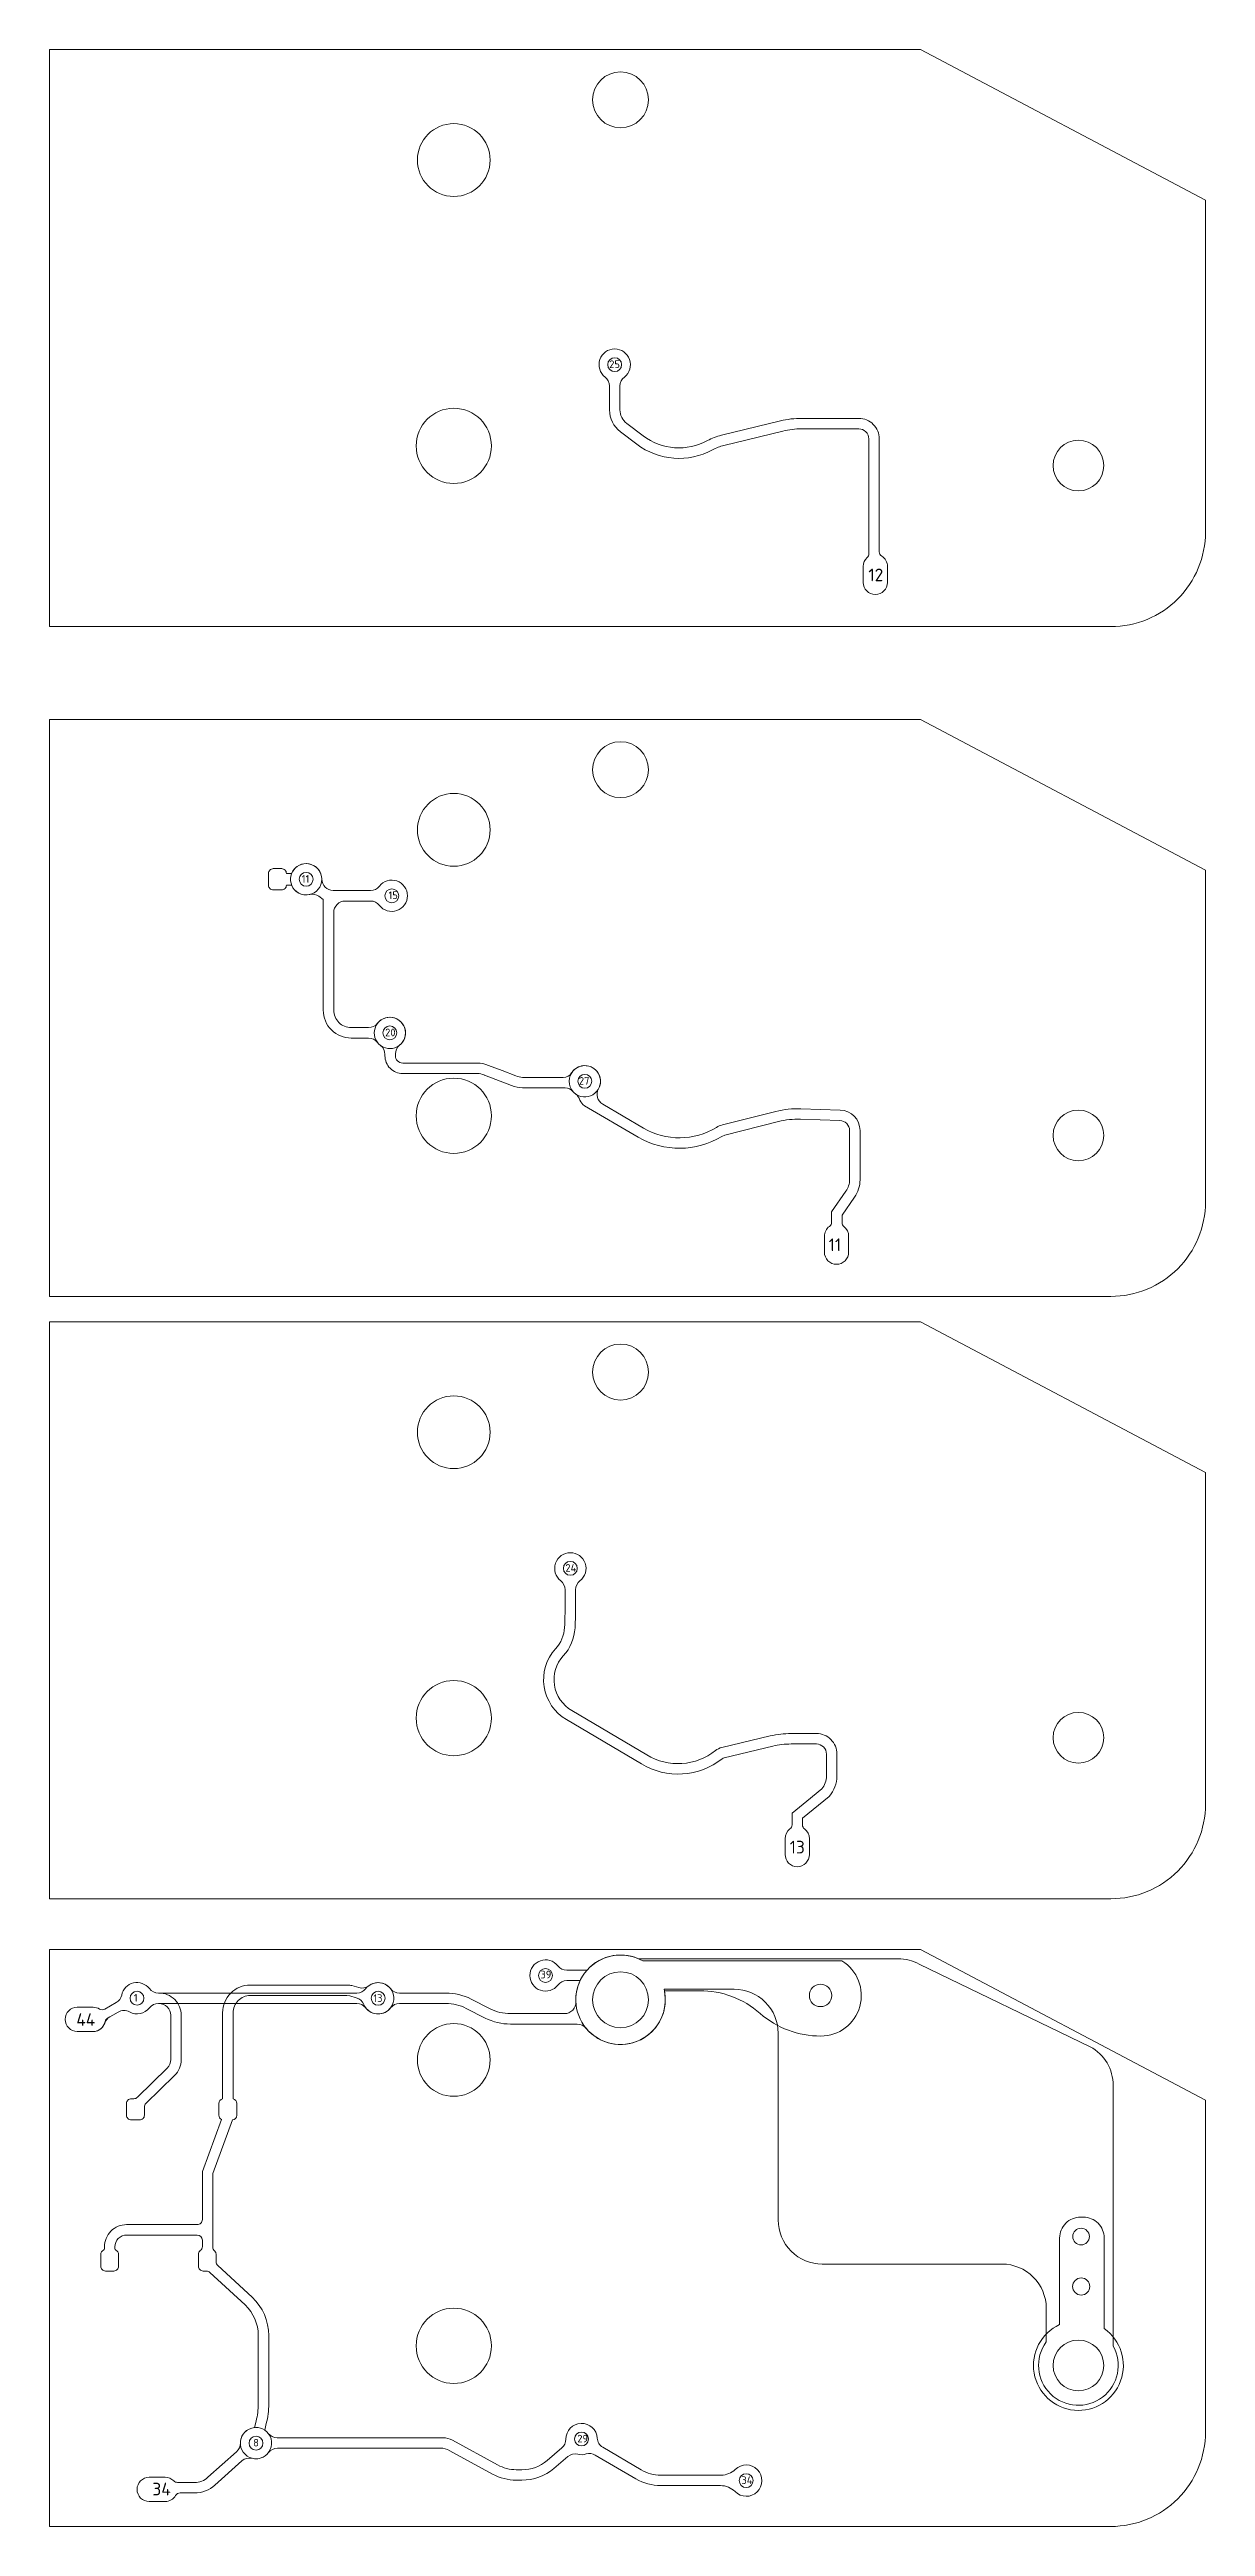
# Model space of a CAD drawing. Header units: millimetres. Extents: x 613 to 713, y -53 to 166.
# Drawn here: x 667.7 to 713.3, y -53 to 44.8 of the extents above; entities that cross this region are included whole.
import ezdxf

# ---------------------------------------------------------------- set-up
doc = ezdxf.new("R2010")
doc.units = ezdxf.units.MM
for name, color, linetype, lineweight in [('DXF_1_BOARD', 6, 'Continuous', 0), ('DXF_2_RUTE_TOP', 1, 'Continuous', 0), ('DXF_3_RUTE BOTTOM', 5, 'Continuous', 0), ('DXF_4_PIN_NR', 7, 'Continuous', 0), ('DXF_HOLE', 6, 'Continuous', 0)]:
    doc.layers.add(name, color=color, linetype=linetype, lineweight=lineweight)
doc.styles.add('Default', font='')
doc.styles.get('Default').set_extended_font_data('ISOCPEUR')

msp = doc.modelspace()

# ---------------------------------------------------------------- linework, layer by layer
at = {"layer": 'DXF_1_BOARD'}
for points in [[(709.586, 22.004, 0.414214), (713.318, 25.736), (713.318, 38.828), (702.072, 44.773), (667.704, 44.773), (667.704, 22.004)], [(709.586, -4.427, 0.414214), (713.318, -0.695), (713.318, 12.397), (702.072, 18.341), (667.704, 18.341), (667.704, -4.427)], [(709.586, -28.195, 0.414214), (713.318, -24.463), (713.318, -11.371), (702.072, -5.427), (667.704, -5.427), (667.704, -28.195)], [(709.586, -52.963, 0.414214), (713.318, -49.232), (713.318, -36.14), (702.072, -30.195), (667.704, -30.195), (667.704, -52.963)]]:
    msp.add_lwpolyline(points, format="xyb", close=True, dxfattribs=at)
at = {"layer": 'DXF_2_RUTE_TOP'}
for points in [[(677.257, 11.798), (677.05, 11.798, -0.414214), (676.865, 11.612), (676.532, 11.612, -0.414214), (676.347, 11.798), (676.347, 12.266, -0.414214), (676.532, 12.451), (676.865, 12.451, -0.414214), (677.05, 12.266), (677.257, 12.266, -5.090572)], [(688.052, 3.804), (686.372, 3.804, -0.102586), (685.938, 3.894), (684.867, 4.307, -0.004711), (684.865, 4.307, -0.000943), (684.864, 4.308, -0.00132), (684.861, 4.309, -0.000565), (684.858, 4.31, 0.103673), (684.586, 4.367), (681.641, 4.367, -0.414214), (680.94, 5.069), (680.94, 5.117, 0.235246), (680.761, 5.477, -2.909725), (681.52, 5.488, 0.227112), (681.352, 5.138), (681.352, 5.069, 0.414215), (681.641, 4.78), (684.586, 4.78, -0.102586), (685.02, 4.69), (685.56, 4.482), (686.1, 4.274, 0.103673), (686.372, 4.216), (687.978, 4.216, 0.254822), (688.306, 4.396, -3.042579), (688.352, 3.664, 0.221877)], [(690.939, -30.561, 4.255427), (691.952, -31.764), (694.717, -31.764, -0.414214), (696.458, -33.505), (696.458, -40.87, 0.414214), (698.199, -42.611), (705.292, -42.611, -0.414214), (707.034, -44.352), (707.034, -45.684, 1.826799), (709.678, -45.844), (709.678, -35.567, 0.275567), (708.765, -34.035), (702.02, -30.77, 0.124442), (701.192, -30.561)], [(671.169, -36.028), (672.348, -34.875, 0.201693), (672.487, -34.542), (672.487, -32.792, 0.414214), (672.022, -32.327), (671.998, -32.327, 0.2312), (671.643, -32.5, -0.369229), (670.856, -32.661, 0.261502), (670.416, -32.664), (670.086, -32.851, 0.186858), (669.881, -33.103, -0.324753), (669.425, -33.434), (668.798, -33.434, -1), (668.798, -32.475), (669.425, -32.475, -0.139135), (669.677, -32.547, 0.273943), (669.88, -32.55), (670.333, -32.293, 0.215304), (670.551, -31.994, -0.638728), (671.643, -31.741, 0.2312), (671.998, -31.914), (672.022, -31.914, -0.414214), (672.9, -32.792), (672.9, -34.542, -0.201693), (672.636, -35.17), (671.507, -36.276, 0.201693), (671.447, -36.418), (671.447, -36.739, -0.414214), (671.261, -36.924), (670.929, -36.924, -0.414214), (670.743, -36.739), (670.743, -36.271, -0.414214), (670.929, -36.085), (671.029, -36.085, 0.196134)], [(669.834, -42.061, 0.295932), (669.723, -42.231), (669.723, -42.698, 0.414214), (669.909, -42.884), (670.241, -42.884, 0.414214), (670.427, -42.698), (670.427, -42.231, 0.295932), (670.317, -42.061, -0.295932), (670.282, -42.006), (670.282, -41.931, -0.414214), (670.747, -41.466), (673.535, -41.466, -0.414136), (673.735, -41.666), (673.735, -41.919, -0.238883), (673.654, -42.08, 0.238486), (673.577, -42.231), (673.577, -42.698, 0.414214), (673.763, -42.884), (673.896, -42.884, -0.189181), (674.032, -42.938), (675.419, -44.224, -0.208038), (675.941, -45.425), (675.941, -48.129, -0.062006), (675.857, -48.806), (675.793, -49.06, 5.814781), (676.193, -49.161), (676.257, -48.907, 0.062006), (676.354, -48.129), (676.354, -45.425, 0.20803), (675.701, -43.922), (674.345, -42.665, -0.20868), (674.281, -42.518), (674.281, -42.231), (674.264, -42.153), (674.217, -42.089, -0.21654), (674.148, -41.939), (674.148, -39.034), (674.923, -36.924, 0.39057), (675.093, -36.739), (675.093, -36.271, 0.351375), (674.948, -36.09), (674.948, -32.692, -0.414214), (675.626, -32.013), (679.43, -32.013), (679.552, -32.03), (679.809, -32.102, -0.228422), (680.102, -32.361, 2.909962), (680.3, -31.628, -0.233958), (679.907, -31.701), (679.626, -31.622, 0.068769), (679.47, -31.6), (675.626, -31.6, 0.414214), (674.535, -32.692), (674.535, -36.09, 0.351375), (674.389, -36.271), (674.389, -36.739, 0.2806), (674.49, -36.904), (673.735, -38.961), (673.735, -40.853, -0.414214), (673.535, -41.053), (670.747, -41.053, 0.414214), (669.869, -41.931), (669.869, -42.006, -0.295932)]]:
    msp.add_lwpolyline(points, format="xyb", close=True, dxfattribs=at)
at = {"layer": 'DXF_3_RUTE BOTTOM'}
for points in [[(700.541, 24.785, -0.261645), (700.771, 24.376), (700.771, 23.749, -1), (699.813, 23.749), (699.813, 24.376, -0.210038), (699.968, 24.729, 0.210038), (700.032, 24.876), (700.032, 29.411, 0.414214), (699.636, 29.807), (697.387, 29.807, 0.059723), (696.641, 29.718), (694.316, 29.152, 0.065281), (693.866, 28.978, -0.295158), (690.876, 29.202), (690.228, 29.693, -0.234703), (689.8, 30.556), (689.8, 31.497, 0.2312), (689.626, 31.851, -2.910165), (690.386, 31.851, 0.2312), (690.213, 31.497), (690.213, 30.556, 0.234703), (690.478, 30.022), (691.125, 29.531, 0.295158), (693.668, 29.341, -0.065281), (694.218, 29.553), (696.543, 30.119, -0.059723), (697.387, 30.22), (699.636, 30.22, -0.414214), (700.445, 29.411), (700.445, 24.956, 0.261645)], [(680.366, 11.175), (679.369, 11.175, 0.414214), (678.919, 10.725), (678.919, 6.865, 0.414214), (679.605, 6.179), (680.292, 6.179, 0.230445), (680.647, 6.351, -2.91015), (680.644, 5.591, 0.231953), (680.289, 5.766), (679.605, 5.766, -0.414214), (678.506, 6.865), (678.506, 11.24), (678.336, 11.36, 0.215585), (677.972, 11.431, -2.829652), (678.447, 12.045), (678.447, 12.035, 0.412638), (678.897, 11.588), (680.366, 11.588, 0.2312), (680.721, 11.761, -2.910165), (680.721, 11.001, 0.2312)], [(699.054, -1.677, -0.231049), (699.238, -2.055), (699.238, -2.682, -1), (698.28, -2.682), (698.28, -2.055, -0.242157), (698.48, -1.665, 0.242157), (698.564, -1.503), (698.564, -1.088), (699.132, -0.275, 0.153672), (699.274, 0.174), (699.274, 2.118, 0.404624), (698.89, 2.514), (697.341, 2.565, 0.070132), (696.465, 2.471), (694.354, 1.938), (694.233, 1.888, -0.27531), (690.936, 1.857), (688.813, 3.096, -0.1901), (688.635, 3.321, 0.166234), (688.466, 3.558, -2.231723), (689.366, 3.761, 0.407866), (689.533, 3.154), (691.144, 2.214, 0.27531), (694.019, 2.24, -0.074971), (694.253, 2.339), (696.364, 2.871, -0.070132), (697.354, 2.978), (698.904, 2.927, -0.404624), (699.687, 2.118), (699.687, 0.174, -0.153672), (699.471, -0.512), (698.977, -1.218), (698.977, -1.52, 0.231049)], [(697.496, -25.439, -0.23664), (697.688, -25.824), (697.688, -26.45, -1), (696.73, -26.45), (696.73, -25.824, -0.23664), (696.922, -25.439, 0.23664), (697.003, -25.279), (697.003, -24.824), (697.589, -24.342), (698.176, -23.86, 0.177536), (698.362, -23.353), (698.362, -22.484, 0.414214), (697.966, -22.088), (696.972, -22.088, 0.058423), (696.242, -22.173), (694.329, -22.628, 0.110313), (694.243, -22.67, -0.153245), (692.686, -23.272, -0.15343), (691.064, -22.875), (688.104, -21.127, -0.223465), (687.221, -19.829, -0.229437), (687.674, -18.33, 0.175595), (688.027, -17.487, 0.012253), (688.049, -16.604), (688.049, -16.001, 0.2312), (687.875, -15.646, -2.910165), (688.635, -15.646, 0.2312), (688.462, -16.001), (688.462, -16.604, -0.012253), (688.44, -17.508, -0.175595), (687.978, -18.61, 0.229437), (687.629, -19.764, 0.223465), (688.314, -20.771), (691.276, -22.521, 0.153228), (692.658, -22.859, 0.153446), (693.985, -22.347, -0.110313), (694.233, -22.226), (696.146, -21.771, -0.058423), (696.972, -21.675), (697.966, -21.675, -0.414214), (698.775, -22.484), (698.775, -23.353, -0.18268), (698.476, -24.145), (698.465, -24.158), (697.416, -25.019), (697.416, -25.279, 0.23664)], [(669.896, -33.041, -0.361974), (669.425, -33.434), (668.798, -33.434, -1), (668.798, -32.475), (669.425, -32.475, -0.139135), (669.677, -32.547, 0.273943), (669.88, -32.55), (670.333, -32.293, 0.215304), (670.551, -31.994, -0.638728), (671.643, -31.741, 0.2312), (671.998, -31.914), (679.83, -31.914, 0.230846), (680.184, -31.741, -0.48768), (681.158, -31.741, 0.230846), (681.513, -31.914), (683.344, -31.914, -0.118321), (684.338, -32.153), (685.086, -32.534, 0.118321), (685.892, -32.727), (688.024, -32.727, 0.427099), (688.474, -32.257, -0.122333), (688.643, -31.423), (688.118, -31.427, 0.230304), (687.766, -31.601, -2.910144), (687.763, -30.842, 0.232094), (688.12, -31.014), (688.917, -31.009, -0.354449), (691.11, -30.646), (698.973, -30.646, -0.75695), (698.136, -33.614, -0.18114), (695.744, -32.718, 0.18114), (693.352, -31.822), (691.965, -31.822, -0.782365), (688.876, -33.303, 0.223815), (688.529, -33.14), (685.892, -33.14, -0.118321), (684.898, -32.901), (684.15, -32.521, 0.118321), (683.344, -32.327), (681.515, -32.327, 0.231554), (681.159, -32.501, -0.489345), (680.183, -32.501, 0.231554), (679.828, -32.327), (671.998, -32.327, 0.2312), (671.643, -32.5, -0.369229), (670.856, -32.661, 0.261502), (670.416, -32.664), (669.994, -32.903, 0.221543)], [(707.564, -44.999), (707.564, -41.582, -0.414214), (708.39, -40.757), (708.498, -40.757, -0.414214), (709.323, -41.582), (709.323, -45.158, -3.750711)], [(694.183, -51.35), (691.823, -51.35, -0.133299), (690.839, -51.083), (689.24, -50.146, 0.210149), (688.88, -50.104, -0.134743), (688.553, -50.114, 0.239659), (688.156, -50.208), (687.606, -50.675, -0.17774), (686.346, -51.137), (686.123, -51.137, -0.126261), (685.186, -50.897), (683.504, -49.973, 0.126261), (683.119, -49.874), (676.699, -49.874, 0.233496), (676.342, -50.051, -0.297765), (675.704, -50.275, 0.247323), (675.297, -50.377), (674.232, -51.33, -0.18449), (673.423, -51.638), (672.854, -51.638, 0.26913), (672.68, -51.739, -0.26913), (672.264, -51.981), (671.637, -51.981, -1), (671.637, -51.022), (672.264, -51.022, -0.201384), (672.606, -51.166, 0.201384), (672.749, -51.226), (673.423, -51.226, 0.18449), (673.956, -51.022), (675.083, -50.014, 0.214392), (675.233, -49.677, -0.71187), (676.335, -49.291, 0.228891), (676.687, -49.461), (683.225, -49.461, -0.126261), (683.61, -49.56), (685.385, -50.535, 0.126261), (686.123, -50.725), (686.346, -50.725, 0.17774), (687.338, -50.36), (687.922, -49.866, 0.222557), (688.08, -49.519, -0.976487), (689.315, -49.478, 0.251185), (689.537, -49.841), (691.048, -50.727, 0.133299), (691.823, -50.937), (694.207, -50.937, 0.194806), (694.764, -50.711, -2.401094), (694.754, -51.589, 0.201016)]]:
    msp.add_lwpolyline(points, format="xyb", close=True, dxfattribs=at)
at = {"layer": 'DXF_HOLE'}
for centre, radius in [((690.237, 42.788), 1.103), ((690.006, 32.339), 0.274), ((708.305, 28.358), 0.999), ((690.237, 16.356), 1.103), ((677.829, 12.032), 0.274), ((681.209, 11.381), 0.274), ((681.133, 5.97), 0.274), ((688.825, 4.061), 0.274), ((708.305, 1.927), 0.999), ((690.237, -7.412), 1.103), ((688.255, -15.158), 0.274), ((708.305, -21.842), 0.999), ((687.277, -31.223), 0.274), ((690.237, -32.18), 1.103), ((671.156, -32.121), 0.274), ((680.671, -32.122), 0.274), ((698.129, -32.012), 0.441), ((708.409, -41.524), 0.328), ((708.416, -43.495), 0.339), ((708.305, -46.61), 0.999), ((675.851, -49.675), 0.274), ((688.698, -49.513), 0.274), ((695.194, -51.155), 0.274)]:
    msp.add_circle(centre, radius, dxfattribs=at)
at = {"layer": 'DXF_HOLE', "extrusion": (0, 0, -1)}
for centre, radius in [((-683.656, 40.413), 1.436), ((-683.656, 29.132), 1.484), ((-683.656, 13.982), 1.436), ((-683.656, 2.7), 1.484), ((-683.656, -9.787), 1.436), ((-683.656, -21.068), 1.484), ((-683.656, -34.555), 1.436), ((-683.656, -45.836), 1.484)]:
    msp.add_circle(centre, radius, dxfattribs=at)

# ---------------------------------------------------------------- texts
at = {"layer": 'DXF_4_PIN_NR', "attachment_point": 1, "style": 'Default'}
for s, insert, char_height, width in [('25', (689.79, 32.506), 0.3, 1.38182), ('12', (700.014, 24.291), 0.4979, 2.09404), ('11', (677.656, 12.199), 0.3, 1.14182), ('15', (681.081, 11.554), 0.3, 1.26182), ('20', (680.947, 6.137), 0.3, 1.38182), ('27', (688.593, 4.228), 0.3, 1.38182), ('11', (698.447, -2.14), 0.4979, 1.8949), ('24', (688.06, -14.991), 0.3, 1.44364), ('13', (696.909, -25.908), 0.4979, 2.09404), ('39', (687.074, -31.035), 0.3, 1.38182), ('1', (671.03, -31.953), 0.3, 0.84), ('13', (680.482, -31.966), 0.3, 1.26182), ('44', (668.76, -32.713), 0.4979, 2.49233), ('44', (668.76, -32.713), 0.4979, 2.49233), ('8', (675.739, -49.507), 0.3, 0.96), ('29', (688.529, -49.346), 0.3, 1.38182), ('34', (671.762, -51.239), 0.4979, 2.39578), ('34', (695.006, -50.988), 0.3, 1.44364)]:
    msp.add_mtext(s, dxfattribs=dict(at, insert=insert, char_height=char_height, width=width))

doc.saveas('drawing.dxf')
